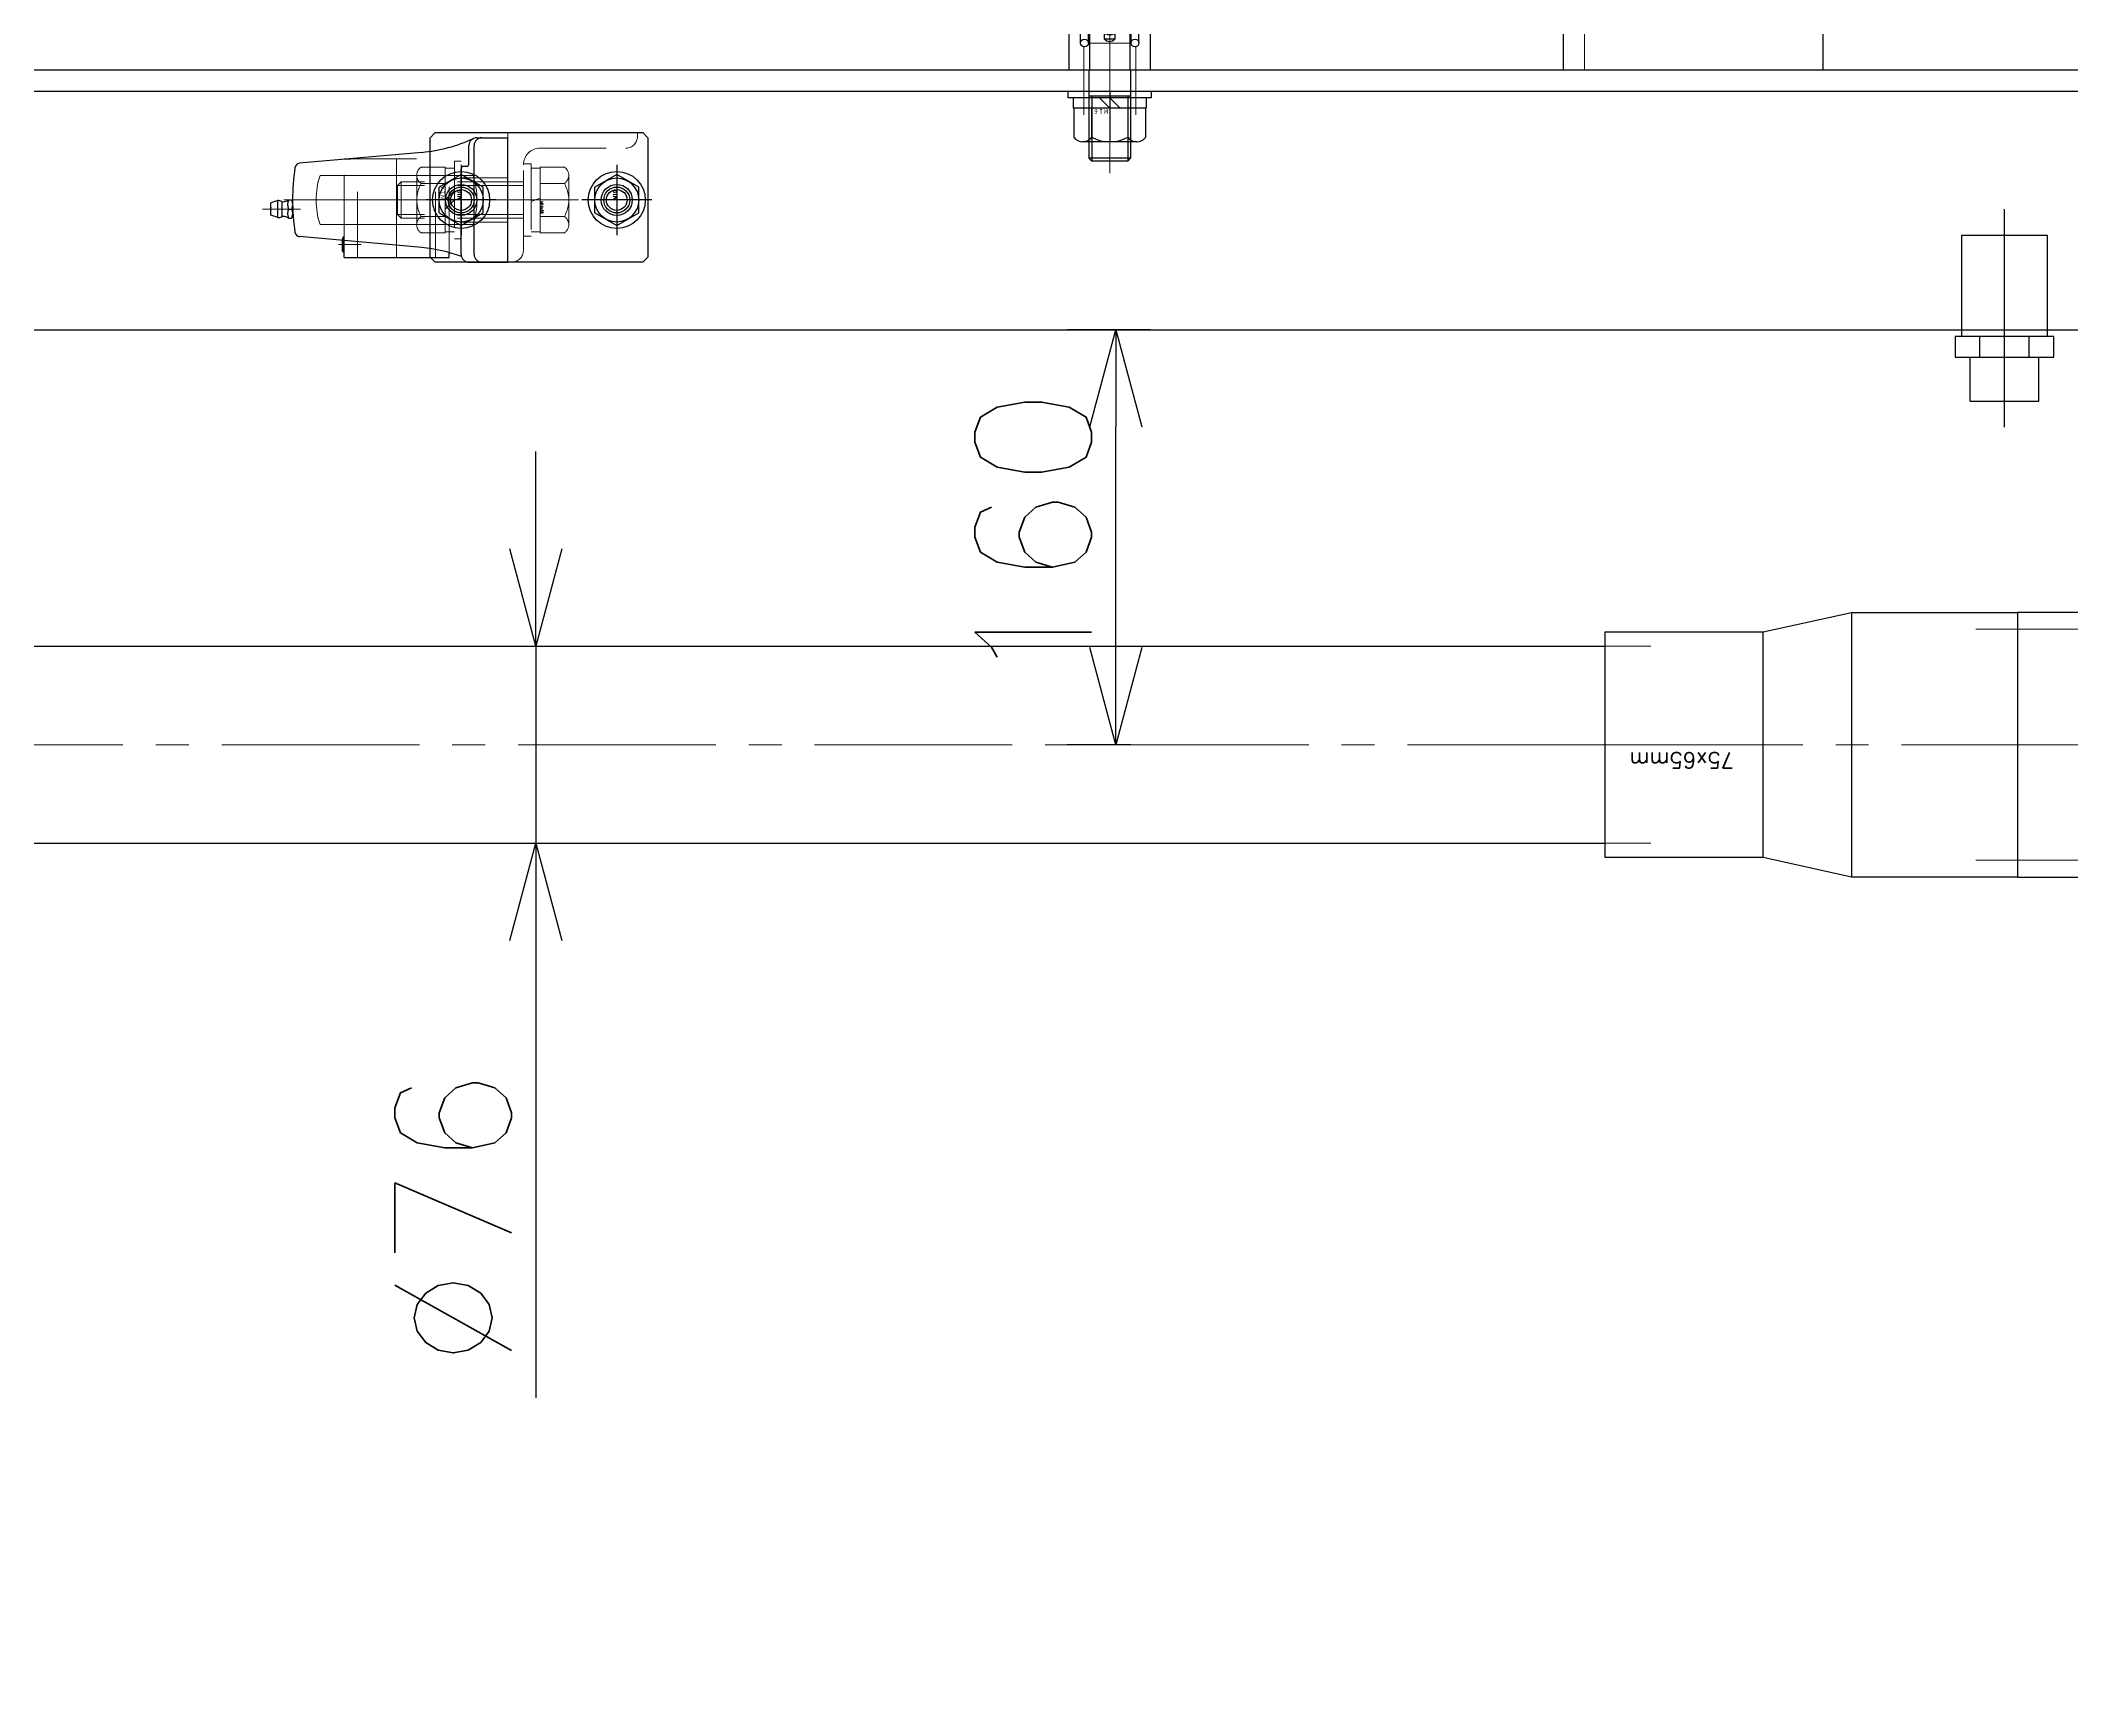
# Model space of a CAD drawing. Header units: millimetres. Extents: x -8731 to 85711, y -14522 to 31379.
# Drawn here: x 72197 to 72980, y 3261 to 3899 of the extents above; entities that cross this region are included whole.
import ezdxf
from ezdxf import colors
from ezdxf.entities.mleader import LeaderData, LeaderLine
from ezdxf.enums import TextEntityAlignment as Align
from ezdxf.math import Vec2, Vec3

# ---------------------------------------------------------------- set-up
doc = ezdxf.new("R2010")
doc.units = ezdxf.units.MM
doc.header["$LTSCALE"] = 4
doc.header["$PDMODE"] = 99
doc.header["$PDSIZE"] = 1
doc.linetypes.add('CENTER2', pattern=[28.575, 19.05, -3.175, 3.175, -3.175])
doc.linetypes.add('HIDDEN', pattern=[9.525, 6.35, -3.175])
for name, color, linetype, lineweight in [('04_HIDDEN', 2, 'HIDDEN', 13), ('05_CENTER', 4, 'CENTER2', 13), ('08_DIM', 3, 'Continuous', 13)]:
    doc.layers.add(name, color=color, linetype=linetype, lineweight=lineweight)
doc.layers.add('10_DRAFT', color=8, linetype='Continuous', lineweight=0, plot=False)
doc.layers.add('HOJO', color=7, linetype='Continuous')
doc.styles.add('KANJI0', font='txt.shx', dxfattribs={"width": 0.9, "height": 30, "bigfont": 'bigfont'})
doc.styles.add('KSS_TXT', font='txt.shx', dxfattribs={"bigfont": 'extfont2.shx'})
doc.styles.get("Standard").update_dxf_attribs({"font": 'txt.shx', "bigfont": 'extfont2.shx'})
doc.dimstyles.new('KSS_DIM', dxfattribs={"dimscale": 3, "dimtxt": 3, "dimasz": 2.5, "dimexe": 1.25, "dimexo": 0.625, "dimtad": 1, "dimdsep": 46, "dimtxsty": 'KSS_TXT', "dimblk": 'OPEN30', "dimcen": 0, "dimazin": 2, "dimtfac": 0.75, "dimtmove": 0, "dimatfit": 3, "dimldrblk": 'OPEN30', "dimfxl": 1, "dimtolj": 1, "dimarcsym": 0})

# ---------------------------------------------------------------- blocks, each defined once
blk = doc.blocks.new('AM_BALLOON1')
at = {"transparency": 16777216}
blk.add_circle((0, 0), 5, dxfattribs=at)
blk.add_attdef('B_NUMBER', text='', height=3, dxfattribs=at).set_placement((0, 0), align=Align.MIDDLE_CENTER)
blk = doc.blocks.new('_OPEN')
at = {"color": 0, "linetype": 'ByBlock'}
for p, q in [((-1, 0.167), (0, 0)), ((0, 0), (-1, -0.167)), ((0, 0), (-1, 0))]:
    blk.add_line(p, q, dxfattribs=at)
blk = doc.blocks.new('M16Nza_1_1_1')
at = {"color": 0}
for p, q in [((-13.85, 17.74), (-13.85, 6.6)), ((-10.39, 19.6), (10.39, 19.6)), ((-6.92, 6.6), (-6.92, 17.74)), ((6.93, 17.74), (6.93, 6.6)), ((13.85, 6.6), (13.85, 17.74)), ((-14, 2.6), (-14, 6.6)), ((-14, 6.6), (14, 6.6)), ((-4, 6.6), (0, 2.6)), ((0, 6.6), (4, 2.6)), ((14, 6.6), (14, 2.6))]:
    blk.add_line(p, q, dxfattribs=at)
at = {"color": 0, "linetype": 'CENTER2'}
blk.add_line((0, 0), (0, 19.6), dxfattribs=at)
at = {"color": 0}
blk.add_lwpolyline([(-16, 2.6), (16, 2.6), (16, 0), (-16, 0)], close=True, dxfattribs=at)
for centre, radius, start, end in [((-10.39, 15.44), 4.16, 33.626, 146.374), ((0, 5.75), 13.85, 60, 120), ((10.39, 15.44), 4.16, 33.626, 146.374)]:
    blk.add_arc(centre, radius, start, end, dxfattribs=at)
at = {"layer": '10_DRAFT', "style": 'KANJI0', "width": 0.82}
blk.add_text('Ｍ１６', height=1.714, dxfattribs=at).set_placement((0.41, 6.78))
blk = doc.blocks.new('M8アイナットc_1')
at = {"color": 0}
for p, q in [((-13.15, 3.15), (13.15, 3.15)), ((-13.15, -3.15), (13.15, -3.15))]:
    blk.add_line(p, q, dxfattribs=at)
for centre, radius, start, end in [((0, 0), 8, 23.18804, 156.81196), ((-13.15, 0), 3.15, 90, 270), ((13.15, 0), 3.15, 270, 90), ((0, 0), 8, 203.18804, 336.81196)]:
    blk.add_arc(centre, radius, start, end, dxfattribs=at)
at = {"layer": '04_HIDDEN', "color": 0}
for radius in [4, 3.25]:
    blk.add_circle((0, 0), radius, dxfattribs=at)
for centre, radius, start, end in [((-13.15, 0), 3.15, 270, 90), ((0, 0), 8, 156.81196, 203.18804), ((0, 0), 8, 336.81196, 23.18804), ((13.15, 0), 3.15, 90, 270)]:
    blk.add_arc(centre, radius, start, end, dxfattribs=at)
at = {"layer": '05_CENTER', "color": 0}
for p, q in [((0, -10.01), (0, 10.01)), ((-18.09, 0), (18.09, 0))]:
    blk.add_line(p, q, dxfattribs=at)
blk = doc.blocks.new('8b_1_1_1')
at = {"color": 0, "linetype": 'CENTER2'}
for p, q in [((0, -10.87), (0, 10.87)), ((10.87, 0), (-10.87, 0))]:
    blk.add_line(p, q, dxfattribs=at)
at = {"color": 0}
for p, q in [((-3.75, 6.49), (-7.5, 0)), ((-3.75, 6.49), (-7.5, 0)), ((-7.5, 0), (-3.75, -6.49)), ((-7.5, 0), (-3.75, -6.49)), ((3.75, 6.49), (-3.75, 6.49)), ((3.75, 6.49), (-3.75, 6.49)), ((7.5, 0), (3.75, 6.49)), ((7.5, 0), (3.75, 6.49)), ((3.75, -6.49), (7.5, 0)), ((3.75, -6.49), (7.5, 0)), ((-3.75, -6.49), (3.75, -6.49)), ((-3.75, -6.49), (3.75, -6.49))]:
    blk.add_line(p, q, dxfattribs=at)
for radius in [9, 6.5, 4, 3.25]:
    blk.add_circle((0, 0), radius, dxfattribs=at)
at = {"layer": '10_DRAFT', "style": 'KSS_TXT'}
blk.add_text('M8', height=1, dxfattribs=at).set_placement((0.76, 0.14))
blk = doc.blocks.new('A$C4764547B_1')
at = {"color": 0}
for p, q in [((-2, -9.3), (-2, 9.3)), ((2, -9.3), (2, 9.3))]:
    blk.add_line(p, q, dxfattribs=at)
for centre, start, end in [((0, 9.3), 0, 180), ((0, -9.3), 180, 0)]:
    blk.add_arc(centre, 2, start, end, dxfattribs=at)
at = {"layer": '04_HIDDEN', "color": 0}
for centre, start, end in [((0, 9.3), 180, 0), ((0, -9.3), 0, 180)]:
    blk.add_arc(centre, 2, start, end, dxfattribs=at)
at = {"layer": '10_DRAFT'}
blk.add_line((-2, 0), (2, 0), dxfattribs=at)
blk = doc.blocks.new('A$C5B506AB2_1')
at = {"color": 0}
for p, q in [((-11.25, 14.51), (-11.25, 0)), ((-8.25, 14.51), (-8.25, 1.5)), ((8.25, 14.51), (8.25, 1.5)), ((11.25, 14.51), (11.25, 0)), ((9.75, 1.5), (-9.75, 1.5)), ((-8.25, 1.5), (-7.35, 1.5)), ((8.25, 1.5), (7.35, 1.5)), ((-9.77, -1.5), (-7.35, -1.5)), ((9.75, -1.5), (-9.75, -1.5)), ((9.77, -1.5), (7.35, -1.5))]:
    blk.add_line(p, q, dxfattribs=at)
blk.add_lwpolyline([(2, 11), (2, 13), (-2, 13), (-2, 11)], close=True, dxfattribs=at)
for radius in [11, 7.5, 5]:
    blk.add_circle((0, 0), radius, dxfattribs=at)
for centre, radius, start, end in [((-9.75, 14.51), 1.5, 0, 180), ((9.75, 14.51), 1.5, 0, 180), ((-9.75, 14.51), 1.5, 180, 0), ((0, 11.51), 2.5, 36.77126, 143.22874), ((9.75, 14.51), 1.5, 180, 0), ((-9.77, 0), 1.5, 180, 270), ((-9.75, 0), 1.5, 90, 270), ((-9.75, 0), 1.5, 270, 90), ((9.75, 0), 1.5, 90, 270), ((9.75, 0), 1.5, 270, 90), ((9.77, 0), 1.5, 270, 0)]:
    blk.add_arc(centre, radius, start, end, dxfattribs=at)
at = {"layer": '05_CENTER', "color": 0}
for p, q in [((0, -13.89), (0, 17.93)), ((-14.88, 0), (14.88, 0))]:
    blk.add_line(p, q, dxfattribs=at)
at = {"layer": '10_DRAFT'}
blk.add_line((8.25, 14.51), (-8.25, 14.51), dxfattribs=at)
blk = doc.blocks.new('A$C4C410D0F_1')
at = {"color": 4}
for name in ['M8アイナットc_1', 'A$C4764547B_1']:
    blk.add_blockref(name, (0, 0), dxfattribs=at)
at = {"color": 4, "xscale": -1, "rotation": 180}
blk.add_blockref('A$C5B506AB2_1', (0, 0), dxfattribs=at)
blk.add_blockref('8b_1_1_1', (0, 0))
blk = doc.blocks.new('A$C0CFD4AA6_1')
at = {"color": 3}
for p, q in [((-7.8, 40), (-7.8, 0)), ((7.79, 40), (7.79, 0))]:
    blk.add_line(p, q, dxfattribs=at)
at = {"color": 0}
for p, q in [((-8.01, 0), (-8.01, -33.92)), ((7.99, 0), (7.99, -33.92)), ((7.99, -10), (-8.01, -10)), ((-6.92, -10), (-6.92, -35)), ((6.91, -10), (6.91, -35)), ((7.99, -33.92), (-8.01, -33.92)), ((-8.01, -33.92), (-6.92, -35)), ((6.91, -35), (-6.92, -35)), ((7.99, -33.92), (6.91, -35))]:
    blk.add_line(p, q, dxfattribs=at)
blk.add_lwpolyline([(-15.6, 40), (15.58, 40), (15.58, 0), (-15.6, 0)], close=True)
blk.add_circle((0, 25), 5, dxfattribs=at)
at = {"layer": '05_CENTER'}
for p, q in [((0, -39.68), (0, 44.81)), ((9.44, 25), (-9.44, 25))]:
    blk.add_line(p, q, dxfattribs=at)
blk = doc.blocks.new('_Open30')
at = {"color": 0, "linetype": 'ByBlock', "lineweight": -2}
for p, q in [((-1, 0.268), (0, 0)), ((0, 0), (-1, -0.268)), ((0, 0), (-1, 0))]:
    blk.add_line(p, q, dxfattribs=at)
blk = doc.blocks.new('*D4628')
at = {"layer": '08_DIM', "color": 0, "lineweight": -2, "transparency": 16777216}
for p, q in [((72387.66, 3703.4), (72387.66, 3740.9)), ((72382.96, 3665.9), (72406.41, 3665.9)), ((72387.66, 3665.9), (72387.66, 3589.9)), ((72382.96, 3589.9), (72406.41, 3589.9)), ((72387.66, 3552.4), (72387.66, 3376.15))]:
    blk.add_line(p, q, dxfattribs=at)
at = {"layer": 'Defpoints', "color": 0, "transparency": 16777216}
for p in [(72373.59, 3665.9), (72373.59, 3589.9), (72387.66, 3589.9)]:
    blk.add_point(p, dxfattribs=at)
at = {"layer": '08_DIM', "color": 0, "lineweight": -2, "transparency": 16777216, "xscale": 37.5, "yscale": 37.5, "zscale": 37.5}
for p, rotation in [((72387.66, 3665.9), 270), ((72387.66, 3589.9), 90)]:
    blk.add_blockref('_Open30', p, dxfattribs=dict(at, rotation=rotation))
at = {"layer": '08_DIM', "color": 0, "transparency": 16777216, "insert": (72355.78, 3445.53), "char_height": 45, "attachment_point": 5, "rotation": 90, "style": 'KSS_TXT'}
blk.add_mtext('\\A1;%%C76', dxfattribs=at)
blk = doc.blocks.new('*D4634')
at = {"layer": '08_DIM', "color": 0, "lineweight": -2, "transparency": 16777216}
for p, q in [((72624.54, 3787.9), (72592.55, 3787.9)), ((72611.3, 3665.4), (72611.3, 3750.4)), ((72617, 3627.9), (72592.55, 3627.9))]:
    blk.add_line(p, q, dxfattribs=at)
at = {"layer": 'Defpoints', "color": 0, "transparency": 16777216}
for p in [(72611.3, 3787.9), (72633.92, 3787.9), (72626.38, 3627.9)]:
    blk.add_point(p, dxfattribs=at)
at = {"layer": '08_DIM', "color": 0, "lineweight": -2, "transparency": 16777216, "xscale": 37.5, "yscale": 37.5, "zscale": 37.5}
for p, rotation in [((72611.3, 3787.9), 90), ((72611.3, 3627.9), 270)]:
    blk.add_blockref('_Open30', p, dxfattribs=dict(at, rotation=rotation))
at = {"layer": '08_DIM', "color": 0, "transparency": 16777216, "insert": (72579.42, 3707.9), "char_height": 45, "attachment_point": 5, "rotation": 90, "style": 'KSS_TXT'}
blk.add_mtext('\\A1;160', dxfattribs=at)
blk = doc.blocks.new('A$C092B7092_1_1_1')
at = {"color": 0}
blk.add_line((90, -1008), (2590, -1008), dxfattribs=at)
for points in [[(2100, 1000), (2200, 1000), (2200, -1000), (2100, -1000)], [(90, -1100), (2590, -1100), (2590, -1000), (90, -1000)]]:
    blk.add_lwpolyline(points, close=True, dxfattribs=at)
for centre in [(1674.9, -1050), (1734.9, -1050)]:
    blk.add_circle(centre, 6, dxfattribs=at)
at = {"layer": '04_HIDDEN'}
blk.add_line((2108, -1000), (2108, 1000), dxfattribs=at)
at = {"layer": '05_CENTER'}
for p, q in [((1915, -991.13), (1915, -1017.23)), ((1935, -991.13), (1935, -1017.23)), ((1674.9, -1059.34), (1674.9, -1040.66)), ((1734.9, -1059.34), (1734.9, -1040.66)), ((1684.24, -1050), (1665.56, -1050)), ((1744.24, -1050), (1725.56, -1050))]:
    blk.add_line(p, q, dxfattribs=at)
at = {"layer": '10_DRAFT'}
blk.add_line((1925, -1000), (1925, -1008), dxfattribs=at)
blk = doc.blocks.new('径違いソケット(TS-RS)-75mm×65mma_1_1_1')
at = {"color": 0}
for p, q in [((0, 51), (64, 51)), ((0, -51), (0, 51)), ((64, -51), (64, 51)), ((64, 51), (98, 43.5)), ((98, 43.5), (98, -43.5)), ((98, 43.5), (159, 43.5)), ((159, 43.5), (159, -43.5)), ((98, -43.5), (64, -51)), ((159, -43.5), (98, -43.5)), ((64, -51), (0, -51))]:
    blk.add_line(p, q, dxfattribs=at)
at = {"layer": '05_CENTER', "color": 0}
blk.add_line((159, 0), (0, 0), dxfattribs=at)
at = {"layer": '10_DRAFT'}
for p, q in [((0, 44.5), (16.06, 44.5)), ((159, 38), (141.32, 38)), ((159, -38), (141.32, -38)), ((0, -44.5), (16.06, -44.5))]:
    blk.add_line(p, q, dxfattribs=at)
at = {"layer": '10_DRAFT', "style": 'KSS_TXT'}
blk.add_text('75x65mm', height=6, dxfattribs=at).set_placement((109.27, 3.02))
blk = doc.blocks.new('エルボ(TS-L)-75mma_1')
at = {"color": 0}
for p, q in [((-69, 51), (0, 51)), ((0, 51), (0, -51)), ((-171, -120), (-171, -51)), ((-69, -51), (-69, -120)), ((0, -51), (-69, -51)), ((-69, -120), (-171, -120))]:
    blk.add_line(p, q, dxfattribs=at)
blk.add_arc((-69, -51), 102, 90, 180, dxfattribs=at)
at = {"layer": '05_CENTER', "color": 0}
for p, q in [((0, 0), (-69, 0)), ((-120, -51), (-120, -120))]:
    blk.add_line(p, q, dxfattribs=at)
blk.add_arc((-69, -51), 51, 90, 180, dxfattribs=at)
at = {"layer": '10_DRAFT'}
for p, q in [((0, 44.5), (-28.01, 44.5)), ((0, -44.5), (-28.01, -44.5)), ((-164.5, -120), (-164.5, -91.99)), ((-75.5, -120), (-75.5, -91.99))]:
    blk.add_line(p, q, dxfattribs=at)
blk = doc.blocks.new('A$C3C656437_1_1_1')
at = {"color": 0}
for p, q in [((-218, 1810), (-218, 849)), ((-142, 1810), (-142, 849))]:
    blk.add_line(p, q, dxfattribs=at)
at = {"layer": '05_CENTER'}
blk.add_line((-180, 849), (-180, 1810), dxfattribs=at)
at = {"color": 4, "rotation": 90}
blk.add_blockref('径違いソケット(TS-RS)-75mm×65mma_1_1_1', (-180, 690), dxfattribs=at)
at = {"color": 4, "xscale": -1, "rotation": 180}
blk.add_blockref('エルボ(TS-L)-75mma_1', (-60, 570), dxfattribs=at)
blk = doc.blocks.new('A$C6E312E5A_1_1_1')
at = {"color": 0}
for p, q in [((0, 0), (0, -50)), ((0, 0), (50, 0)), ((50, -1.5), (50, 0)), ((12.5, -6), (45.5, -6)), ((6, -45.5), (6, -12.5)), ((1.5, -50), (0, -50))]:
    blk.add_line(p, q, dxfattribs=at)
for centre, radius, start, end in [((12.5, -12.5), 6.5, 90, 180), ((45.5, -1.5), 4.5, 270, 0), ((1.5, -45.5), 4.5, 270, 0)]:
    blk.add_arc(centre, radius, start, end, dxfattribs=at)
blk = doc.blocks.new('A$C11F4477C_1_1_1')
at = {"color": 0}
blk.add_lwpolyline([(-8, 41), (72, 41), (74, 39), (74, -7), (72, -9), (-8, -9), (-10, -7), (-10, 39)], close=True, dxfattribs=at)
for centre in [(2, 15), (62, 15)]:
    blk.add_circle(centre, 6, dxfattribs=at)
at = {"layer": '05_CENTER'}
for p, q in [((2, 4.71), (2, 25.29)), ((62, 4.71), (62, 25.29)), ((12.29, 15), (-8.29, 15)), ((32.64, 15), (13.36, 15)), ((72.29, 15), (51.71, 15))]:
    blk.add_line(p, q, dxfattribs=at)
at = {"layer": '04_HIDDEN'}
blk.add_blockref('A$C6E312E5A_1_1_1', (20, 41), dxfattribs=at)
blk = doc.blocks.new('A$C70D42784_1_1_1')
blk.add_blockref('A$C11F4477C_1_1_1', (0, -15))
blk = doc.blocks.new('M14Nza_1_1_1')
at = {"color": 0}
for p, q in [((-9.52, 17.1), (9.52, 17.1)), ((-12.7, 15.4), (-12.7, 6.1)), ((-6.35, 6.1), (-6.35, 15.4)), ((6.35, 15.4), (6.35, 6.1)), ((12.7, 15.4), (12.7, 6.1)), ((-12.7, 6.1), (12.7, 6.1)), ((-12.25, 2.6), (-12.25, 6.1)), ((-3.5, 6.1), (0, 2.6)), ((0, 6.1), (3.5, 2.6)), ((12.25, 6.1), (12.25, 2.6))]:
    blk.add_line(p, q, dxfattribs=at)
at = {"color": 0, "linetype": 'CENTER2'}
blk.add_line((0, 0), (0, 17.1), dxfattribs=at)
at = {"color": 0}
blk.add_lwpolyline([(-15, 0), (15, 0), (15, 2.6), (-15, 2.6)], close=True, dxfattribs=at)
for centre, radius, start, end in [((-9.52, 13.29), 3.81, 33.626, 146.374), ((0, 4.4), 12.7, 60, 120), ((9.52, 13.29), 3.81, 33.626, 146.374)]:
    blk.add_arc(centre, radius, start, end, dxfattribs=at)
at = {"layer": '10_DRAFT', "ltscale": 3, "style": 'KANJI0', "width": 0.82}
blk.add_text('Ｍ１４', height=1.5, dxfattribs=at).set_placement((0.39, 6.2))
blk = doc.blocks.new('MUCAP206Jb_1_1_1')
at = {"color": 0}
for p, q in [((-6.8, 88.73), (-5.9, 91.43)), ((-6.8, 88.73), (-0.2, 88.73)), ((-6.3, 86.98), (-0.7, 86.98)), ((-5.9, 91.43), (-1.1, 91.43)), ((-0.2, 88.73), (-1.1, 91.43)), ((-18.37, 33.2), (-14.14, 80.26)), ((-7, 84.56), (-7, 83.3)), ((-5.25, 82.93), (-1.75, 82.93)), ((-3.5, 84.56), (-3.5, 83.3)), ((0, 84.56), (0, 83.3)), ((18.37, 33.2), (14.14, 80.26)), ((-22.2, 63.15), (-22.2, 22.65)), ((-22.2, 63.15), (-15.68, 63.15)), ((-20.2, 63.4), (-19.33, 63.9)), ((-14.2, 63.4), (-20.2, 63.4)), ((-20.2, 63.15), (-20.2, 63.4)), ((-19.65, 63.15), (-19.65, 63.72)), ((-15.07, 63.9), (-19.33, 63.9)), ((-14.2, 63.4), (-15.07, 63.9)), ((-14.75, 63.15), (-14.75, 63.72)), ((-14.2, 63.15), (-14.2, 63.4)), ((15.68, 63.15), (15.9, 63.15)), ((15.9, 63.15), (15.9, 60.65)), ((-22.2, 22.65), (-20.27, 22.65)), ((-21, 18), (12, 18)), ((13, 17), (13, 16)), ((-24, 15), (-24, 0)), ((-21, 13), (21, 13)), ((14, 15), (21, 15)), ((24, 12), (24, 0)), ((-24, 0), (24, 0))]:
    blk.add_line(p, q, dxfattribs=at)
for centre, radius, start, end in [((-12.29, 87.35), 6, 332.37229, 353.89834), ((-3.5, 88.73), 3.3, 180, 208.06161), ((-7.12, 86.8), 0.8, 353.89834, 28.06161), ((-3.5, 89.94), 1.59, 69.55499, 110.44501), ((0.12, 86.8), 0.8, 151.93839, 186.10166), ((5.29, 87.35), 6, 186.10166, 207.62771), ((-3.5, 88.73), 3.3, 331.93839, 0), ((-12.15, 80.08), 2, 98.6248, 174.86827), ((0, 0), 83, 81.3752, 98.6248), ((-5.25, 80.61), 4.32, 66.10224, 113.89776), ((-5.25, 87.25), 4.32, 246.10224, 293.89776), ((-1.75, 80.61), 4.32, 66.10224, 113.89776), ((-1.75, 87.25), 4.32, 246.10224, 293.89776), ((12.15, 80.08), 2, 5.13173, 81.3752), ((-78.13, 38.57), 60, 339.84489, 354.86827), ((78.13, 38.57), 60, 185.13173, 204.94017), ((-21, 15), 3, 90, 180), ((12, 17), 1, 0, 90), ((14, 16), 1, 180, 270), ((-21, 10), 3, 90, 180), ((21, 12), 3, 0, 90), ((21, 10), 3, 0, 90)]:
    blk.add_arc(centre, radius, start, end, dxfattribs=at)
at = {"layer": '04_HIDDEN', "color": 0}
for p, q in [((-15.68, 63.15), (15.68, 63.15)), ((-22.2, 57.9), (15.9, 57.9)), ((15.9, 60.65), (15.9, 22.65)), ((-22.2, 27.9), (15.9, 27.9)), ((-20.27, 22.65), (15.9, 22.65)), ((-8.5, 18), (-8.5, 0)), ((8.5, 18), (8.5, 0))]:
    blk.add_line(p, q, dxfattribs=at)
at = {"layer": '05_CENTER', "color": 0}
for p, q in [((-3.5, 79.92), (-3.5, 94.53)), ((0, 86.42), (0, 0)), ((-17.2, 65.24), (-17.2, 56.57))]:
    blk.add_line(p, q, dxfattribs=at)
at = {"layer": '10_DRAFT'}
for p, q in [((-9.5, 72.41), (-9.5, 13.39)), ((9.5, 72.41), (9.5, 13.39)), ((-22.2, 42.9), (15.9, 42.9))]:
    blk.add_line(p, q, dxfattribs=at)
for start, end in [(72.15448, 107.84552), (252.15448, 287.84552)]:
    blk.add_arc((0, 42.9), 31, start, end, dxfattribs=at)
blk = doc.blocks.new('A$C65894FD0_1_1_1')
at = {"color": 0}
for p, q in [((-12.7, 15.8), (-12.7, 6.5)), ((-9.52, 17.5), (9.52, 17.5)), ((-6.35, 6.5), (-6.35, 15.8)), ((6.35, 15.8), (6.35, 6.5)), ((12.7, 15.8), (12.7, 6.5)), ((-14, 0), (-14, 3)), ((-14, 3), (14, 3)), ((14, 0), (-14, 0)), ((12.7, 6.5), (-12.7, 6.5)), ((-12.25, 3), (-12.25, 6.5)), ((-7, 0), (-7, -47.1)), ((-5.6, 0), (-5.6, -48.5)), ((-0.64, 6.5), (0.64, 3)), ((5.6, 0), (5.6, -48.5)), ((7, 0), (7, -47.1)), ((12.25, 6.5), (12.25, 3)), ((14, 3), (14, 0)), ((-7, -47.1), (-5.6, -48.5)), ((7, -47.1), (-7, -47.1)), ((5.6, -48.5), (-5.6, -48.5)), ((7, -47.1), (5.6, -48.5))]:
    blk.add_line(p, q, dxfattribs=at)
at = {"color": 0, "linetype": 'CENTER2'}
blk.add_line((0, -51.09), (0, 21.25), dxfattribs=at)
at = {"color": 0}
for centre, radius, start, end in [((-9.52, 13.69), 3.81, 33.626, 146.374), ((0, 4.8), 12.7, 60, 120), ((9.52, 13.69), 3.81, 33.626, 146.374)]:
    blk.add_arc(centre, radius, start, end, dxfattribs=at)
at = {"layer": '10_DRAFT', "ltscale": 3, "style": 'KANJI0', "width": 0.82}
blk.add_text('M14x55', height=1, dxfattribs=at).set_placement((0.53, 6.6))
blk = doc.blocks.new('10b_2_1')
at = {"color": 0}
for p, q in [((-4.9, 8.49), (-9.8, 0)), ((-4.9, 8.49), (4.9, 8.49)), ((9.8, 0), (4.9, 8.49)), ((-9.8, 0), (-4.9, -8.49)), ((4.9, -8.49), (9.8, 0)), ((-4.9, -8.49), (4.9, -8.49))]:
    blk.add_line(p, q, dxfattribs=at)
at = {"color": 0, "linetype": 'CENTER2'}
for p, q in [((0, -13.51), (0, 13.51)), ((13.51, 0), (-13.51, 0))]:
    blk.add_line(p, q, dxfattribs=at)
at = {"color": 0}
for radius in [11, 8.49, 5, 4]:
    blk.add_circle((0, 0), radius, dxfattribs=at)
at = {"layer": '10_DRAFT', "style": 'KSS_TXT'}
blk.add_text('M10', height=1.25, dxfattribs=at).set_placement((0.26, 0.12))
blk = doc.blocks.new('A$C199C2282_1_1')
at = {"layer": '05_CENTER'}
blk.add_line((0, 51.09), (0, 24.84), dxfattribs=at)
at = {"color": 4}
blk.add_blockref('MUCAP206Jb_1_1_1', (0, 42), dxfattribs=at)
at = {"rotation": 270}
blk.add_blockref('A$C70D42784_1_1_1', (0, 62), dxfattribs=at)
for p in [(0, 60), (0, 0)]:
    blk.add_blockref('10b_2_1', p)
at = {"layer": '04_HIDDEN', "rotation": 180}
blk.add_blockref('A$C65894FD0_1_1_1', (0, 36), dxfattribs=at)
at = {"layer": '04_HIDDEN'}
blk.add_blockref('M14Nza_1_1_1', (0, 60), dxfattribs=at)

msp = doc.modelspace()

# ---------------------------------------------------------------- linework, layer by layer
at = {"color": 7, "linetype": 'Continuous'}
for p, q in [((72937.43592, 3824.30933), (72970.43592, 3824.30933)), ((72937.43592, 3785.30933), (72937.43592, 3824.30933)), ((72970.43592, 3824.30933), (72970.43592, 3785.30933)), ((72973.0122, 3785.30933), (72934.85965, 3785.30933)), ((72934.85965, 3785.30933), (72934.85965, 3777.30933)), ((72944.38592, 3777.30933), (72944.38592, 3785.30933)), ((72963.48592, 3777.30933), (72963.48592, 3785.30933)), ((72973.0122, 3777.30933), (72973.0122, 3785.30933)), ((72934.85965, 3777.30933), (72973.0122, 3777.30933)), ((72940.71542, 3760.30933), (72940.71542, 3777.30933)), ((72967.15642, 3760.30933), (72967.15642, 3777.30933)), ((72940.71542, 3760.30933), (72967.15642, 3760.30933))]:
    msp.add_line(p, q, dxfattribs=at)
at = {"layer": 'HOJO', "color": 2, "linetype": 'Continuous'}
msp.add_line((72953.93592, 3750.30933), (72953.93592, 3834.30933), dxfattribs=at)

# ---------------------------------------------------------------- block references
for name, p in [('A$C092B7092_1_1_1', (70683.93592, 4887.90432)), ('A$C0CFD4AA6_1', (72608.93592, 3887.90432)), ('A$C4C410D0F_1', (72608.93592, 3912.90432))]:
    msp.add_blockref(name, p)
for name, p, rotation in [('A$C199C2282_1_1', (72418.83592, 3837.90432), 90), ('A$C3C656437_1_1_1', (73648.93593, 3807.90432), 90), ('M16Nza_1_1_1', (72608.93591, 3879.90432), 180)]:
    msp.add_blockref(name, p, dxfattribs=dict(rotation=rotation))

# ---------------------------------------------------------------- dimensions: what is measured, and where the dimension line sits
at = {"layer": '08_DIM', "color": 1}
dim = msp.add_linear_dim(base=(72611.29526, 3787.90432), p1=(72626.37622, 3627.90432), p2=(72633.91667, 3787.90432), angle=90, dimstyle='KSS_DIM', override={"dimscale": 15}, dxfattribs=at)
dim.commit()
dim.dimension.update_dxf_attribs({"geometry": '*D4634', "text_midpoint": (72579.42026, 3707.90432)})
at = {"layer": '08_DIM'}
dim = msp.add_linear_dim(base=(72387.65868, 3589.90432), p1=(72373.58846, 3665.90432), p2=(72373.58846, 3589.90432), angle=90, text='%%C<>', dimstyle='KSS_DIM', override={"dimscale": 15}, dxfattribs=at)
dim.commit()
dim.dimension.update_dxf_attribs({"geometry": '*D4628', "text_midpoint": (72355.78368, 3445.52932)})

# ---------------------------------------------------------------- leaders
ml = msp.add_multileader_block('Standard', dxfattribs=at)
ml.set_content('AM_BALLOON1', color=256, scale=15)
ml.set_attribute('B_NUMBER', 'A', width=0)
ml.set_leader_properties(color=256, linetype='ByLayer', lineweight=-1)
ml.set_arrow_properties(name='OPEN')
ml.build(insert=Vec2(0, 0))
ml.multileader.update_dxf_attribs({"leader_type": 0, "has_dogleg": 0, "text_right_attachment_type": 6, "dogleg_length": 0, "arrow_head_size": 30, "scale": 15, "block_connection_type": 1})
ctx = ml.context
ctx.base_point, ctx.scale, ctx.char_height, ctx.arrow_head_size, ctx.landing_gap_size, ctx.plane_origin = Vec3(74152.51725, 3585.67818), 15, 60, 30, 30, Vec3(74152.51725, 3585.67818)
ctx.right_attachment, ctx.attachment_type = 6, 1
notes = []
notes.append((ctx, [(0, (0, 0, 0), (0, 0), (1, 0), 1, [])]))
ctx.block.insert = Vec3(74152.51725, 3585.67818)
ml = msp.add_multileader_block('Standard', dxfattribs=at)
ml.set_content('AM_BALLOON1', color=256, scale=15)
ml.set_attribute('B_NUMBER', 'C', width=0)
ml.set_leader_properties(color=256, linetype='ByLayer', lineweight=-1)
ml.set_arrow_properties(name='OPEN')
ml.build(insert=Vec2(0, 0))
ml.multileader.update_dxf_attribs({"leader_type": 0, "has_dogleg": 0, "text_right_attachment_type": 6, "dogleg_length": 0, "arrow_head_size": 30, "scale": 15, "block_connection_type": 1})
ctx = ml.context
ctx.base_point, ctx.scale, ctx.char_height, ctx.arrow_head_size, ctx.landing_gap_size, ctx.plane_origin = Vec3(75922.97109, 3336.04157), 15, 60, 30, 30, Vec3(75922.97109, 3336.04157)
ctx.right_attachment, ctx.attachment_type = 6, 1
notes.append((ctx, [(0, (0, 0, 0), (0, 0), (1, 0), 1, [])]))
ctx.block.insert = Vec3(75922.97109, 3336.04157)
for ctx, leaders in notes:
    for number, flags, end, landing, length, lines in leaders:
        leader = LeaderData()
        leader.index, (leader.has_last_leader_line, leader.has_dogleg_vector, leader.attachment_direction) = number, flags
        leader.last_leader_point, leader.dogleg_vector, leader.dogleg_length = Vec3(end), Vec3(landing), length
        for number, points, colour, breaks in lines:
            line = LeaderLine()
            line.index, line.vertices, line.color, line.breaks = number, Vec3.list(points), colors.encode_raw_color(colour), breaks
            leader.lines.append(line)
        ctx.leaders.append(leader)

doc.saveas('drawing.dxf')
